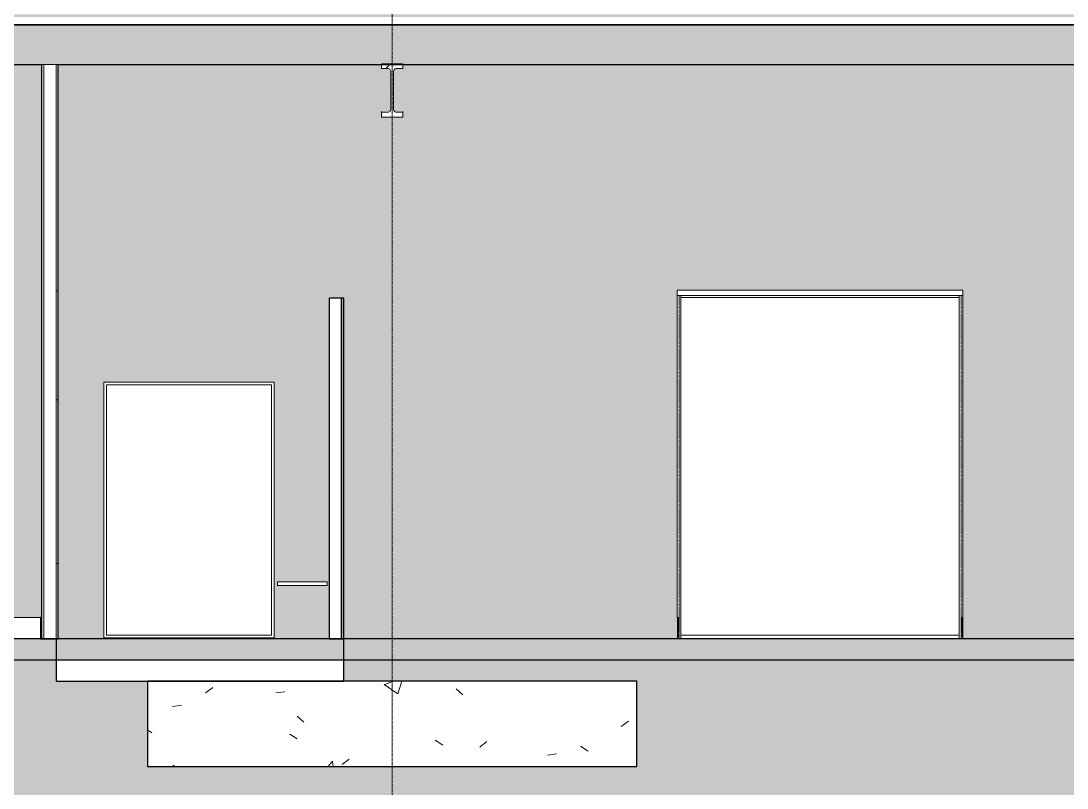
# Model space of a CAD drawing. Header units: inches. Extents: x -23445 to -52, y -314 to 853.
# Drawn here: x -1974.2 to -1679.3, y -42.1 to 174.1 of the extents above; entities that cross this region are included whole.
import ezdxf

# ---------------------------------------------------------------- set-up
doc = ezdxf.new("R2010")
doc.units = ezdxf.units.IN
doc.header["$MEASUREMENT"] = 0
doc.linetypes.add('Grid Line 1_2_', pattern=[0.875, 0.5, -0.125, 0.125, -0.125])
doc.linetypes.add('Hidden 1_8_', pattern=[0.1875, 0.125, -0.0625])
for name, color, linetype, lineweight in [('A-CLNG', 13, 'Continuous', 9), ('A-CLNG-PATT', 13, 'Continuous', 9), ('A-FLOR', 192, 'Continuous', 9), ('A-FLOR-LEVL', 51, 'Continuous', 9), ('A-FLOR-PATT', 8, 'Continuous', 25), ('A-ROOF', 132, 'Continuous', 9), ('A-WALL', 113, 'Continuous', 9), ('A-WALL-PATT', 111, 'Continuous', 25), ('C-TOPO', 7, 'Continuous', 9), ('I-FURN', 30, 'Continuous', 9), ('I-WALL', 2, 'Continuous', 9), ('Q-SPCQ', 91, 'Continuous', 9), ('S-BEAM', 12, 'Continuous', 9), ('S-COLS', 52, 'Continuous', 9), ('S-FNDN', 32, 'Continuous', 9), ('S-GRID', 1, 'Continuous', 9)]:
    doc.layers.add(name, color=color, linetype=linetype, lineweight=lineweight)
pattern_1 = [(50, (-5053.144, 67.247), (55.0854, -4.81984), [5.76, -63.36]), (355, (-5053.144, 67.247), (-10.65569, 57.76853), [4.608, -50.688]), (100.451, (-5048.553, 66.846), (44.42947, 52.94866), [4.895, -53.848]), (46.184, (-5053.144, 82.61), (81.96444, -12.71212), [8.64, -95.04]), (96.636, (-5046.314, 81.55), (71.7815, 74.81238), [7.343, -80.772]), (351.184, (-5053.14, 82.61), (71.78195, 74.81243), [6.912, -76.032]), (21, (-5045.464, 78.767), (45.84207, -30.92146), [5.76, -63.36]), (326, (-5045.464, 78.767), (18.68706, 55.69148), [4.608, -50.688]), (71.451, (-5041.644, 76.19), (64.52891, 24.77011), [4.895, -53.848]), (37.5, (-5053.144, 67.247), (0.933895, 25.566816), [2.534, -47.539, 2.534, -48.922, -50.88]), (37.5, (-5053.144, 67.247), (0.933895, 25.566816), [-101.53, 2.534, -48.346]), (7.5, (-5053.144, 67.247), (20.20404, 30.291303), [2.534, -26.803, 2.534, -46.387, -19.392]), (7.5, (-5053.144, 67.247), (20.20404, 30.291303), [-78.259, 2.534, -16.858]), (327.5, (-5070.27, 67.247), (40.997785, -1.732403), [2.534, -16.666, 2.534, -57.37, -79.488]), (327.5, (-5070.27, 67.247), (40.997785, -1.732403), [-79.104, 2.534, -76.954]), (317.5, (-5077.95, 67.247), (44.788883, 7.68784), [2.534, -22.426, 2.534, -37.248, -56.448]), (317.5, (-5077.95, 67.247), (44.788883, 7.68784), [-64.742, 2.534, -53.914])]

# ---------------------------------------------------------------- blocks, each defined once
blk = doc.blocks.new('Furniture 8 - Furniture 1-2437-Building Section - East_West looking South _ Fieldhouse')
at = {"layer": 'I-FURN', "color": 7}
for p, q in [((25369.52, 16), (25383.52, 16)), ((25369.52, 16), (25369.52, 15)), ((25383.52, 15), (25369.52, 15)), ((25383.52, 16), (25383.52, 15))]:
    blk.add_line(p, q, dxfattribs=at)
blk = doc.blocks.new('Bradley-Washroom_Accessories-Mirrors-780_Custom - Bradley-Washroom_Accessories-Mirrors-780_Custom-177760-Building Section - East_West looking South _ Fieldhouse')
at = {"layer": 'Q-SPCQ', "color": 7}
for p, q in [((25368.64, 72.25), (25320.64, 72.25)), ((25320.64, 72.25), (25320.64, 0.25)), ((25321.39, 71.5), (25367.89, 71.5)), ((25321.39, 1), (25321.39, 71.5)), ((25367.89, 71.5), (25367.89, 1)), ((25368.64, 0.25), (25368.64, 72.25)), ((25320.64, 0.25), (25368.64, 0.25)), ((25367.89, 1), (25321.39, 1))]:
    blk.add_line(p, q, dxfattribs=at)
blk = doc.blocks.new('Locker Rooms and Restrooms_rvt-5-Building Section - East_West looking South _ Fieldhouse')
at = {"layer": 'A-WALL-PATT', "lineweight": 9}
h = blk.add_hatch(dxfattribs=at)
h.set_pattern_fill('FP_68', color=27, style=0, pattern_type=2)
h.set_pattern_definition([(0, (-1968.558, 12), (-48, 24), [48, 0, 0, 0]), (90, (-1944.56, 0), (-48, 3e-15), [12, -12]), (90, (-1956.56, 12), (-48, 3e-15), [12, -12]), (90, (-1932.56, 12), (-48, 3e-15), [12, -12]), (0, (-1968.558, 24), (-48, 24), [48, 0, 0, 0]), (90, (-1920.56, 0), (-48, 3e-15), [12, -12])])
h.paths.add_polyline_path([(25258.08, 0), (25302.77, 0), (25302.77, 6), (25175.52, 6), (25175.52, 0)], flags=0)
h = blk.add_hatch(dxfattribs=at)
h.set_pattern_fill('FP_70', color=27, style=0, pattern_type=2)
h.set_pattern_definition([(0, (-1789.058, 12), (-48, 24), [48, 0, 0, 0]), (90, (-1765.06, 0), (-48, 3e-15), [12, -12]), (90, (-1777.06, 12), (-48, 3e-15), [12, -12]), (90, (-1753.06, 12), (-48, 3e-15), [12, -12]), (0, (-1789.058, 24), (-48, 24), [48, 0, 0, 0]), (90, (-1741.06, 0), (-48, 3e-15), [12, -12])])
h.paths.add_polyline_path([(25482.52, 0), (25482.52, 6), (25482.27, 6), (25482.27, 0)], flags=0)
h = blk.add_hatch(dxfattribs=at)
h.set_pattern_fill('FP_69', color=27, style=0, pattern_type=2)
h.set_pattern_definition([(0, (-1708.808, 12), (-48, 24), [48, 0, 0, 0]), (90, (-1684.81, 0), (-48, 3e-15), [12, -12]), (90, (-1696.81, 12), (-48, 3e-15), [12, -12]), (90, (-1672.81, 12), (-48, 3e-15), [12, -12]), (0, (-1708.808, 24), (-48, 24), [48, 0, 0, 0]), (90, (-1660.81, 0), (-48, 3e-15), [12, -12])])
h.paths.add_polyline_path([(25562.52, 0), (25562.77, 0), (25562.77, 6), (25562.52, 6)], flags=0)
at = {"layer": 'A-FLOR', "color": 250, "lineweight": 25}
for p, q in [((25388.27, 0), (25307.14, 0)), ((25307.14, 0), (25307.14, -12)), ((25388.27, -12), (25388.27, 0)), ((25307.14, -12), (25388.27, -12))]:
    blk.add_line(p, q, dxfattribs=at)
at = {"layer": 'I-WALL', "color": 250, "lineweight": 25}
for p, q in [((25384.14, 96), (25384.14, 0)), ((25387.64, 96), (25384.14, 96)), ((25387.64, 0), (25387.64, 96)), ((25388.27, 96), (25387.64, 96)), ((25387.64, 96), (25387.64, 0)), ((25388.27, 0), (25388.27, 96)), ((25302.77, 6), (25302.77, 0)), ((25303.02, 6), (25302.77, 6)), ((25303.02, 0), (25303.02, 6)), ((25302.77, 0), (25303.02, 0)), ((25384.14, 0), (25387.64, 0)), ((25387.64, 0), (25388.27, 0))]:
    blk.add_line(p, q, dxfattribs=at)
at = {"layer": 'I-WALL', "color": 7}
for p, q in [((25302.77, 6), (25175.52, 6)), ((25482.27, 0), (25482.27, 6)), ((25482.52, 6), (25482.27, 6)), ((25482.52, 6), (25482.52, 0)), ((25562.52, 0), (25562.52, 6)), ((25562.52, 6), (25562.77, 6)), ((25562.77, 6), (25562.77, 0))]:
    blk.add_line(p, q, dxfattribs=at)
at = {"lineweight": 9}
for name in ['Bradley-Washroom_Accessories-Mirrors-780_Custom - Bradley-Washroom_Accessories-Mirrors-780_Custom-177760-Building Section - East_West looking South _ Fieldhouse', 'Furniture 8 - Furniture 1-2437-Building Section - East_West looking South _ Fieldhouse']:
    blk.add_blockref(name, (0, 0), dxfattribs=at)
blk = doc.blocks.new('Struct_Xcel_Sports Complex_rvt-5-Building Section - East_West looking South _ Fieldhouse')
at = {"layer": 'A-FLOR-PATT', "lineweight": 9}
h = blk.add_hatch(dxfattribs=at)
h.set_pattern_fill('FP_71', style=0, pattern_type=2)
h.set_pattern_definition(pattern_1)
h.paths.add_polyline_path([(24152.19, -6), (26272.89, -6), (26272.89, 0), (22066.14, 0), (22066.14, -6), (23875.71, -6)], flags=0)
at = {"layer": 'S-FNDN'}
h = blk.add_hatch(dxfattribs=at)
h.set_pattern_fill('FP_71', color=256, style=0, pattern_type=2)
h.set_pattern_definition(pattern_1)
h.paths.add_polyline_path([(25332.89, -36), (25470.89, -36), (25470.89, -12), (25332.89, -12)], flags=0)
at = {"layer": 'A-FLOR', "color": 250, "lineweight": 25}
for p, q in [((26272.89, 0), (22066.14, 0)), ((22066.14, -6), (26272.89, -6))]:
    blk.add_line(p, q, dxfattribs=at)
at = {"layer": 'S-FNDN', "color": 250, "lineweight": 25}
for p, q in [((25470.89, -12), (25332.89, -12)), ((25332.89, -12), (25332.89, -36)), ((25470.89, -36), (25470.89, -12)), ((25332.89, -36), (25470.89, -36))]:
    blk.add_line(p, q, dxfattribs=at)
blk = doc.blocks.new('W-Wide Flange - 1_-3_ deep-V189-Building Section - East_West looking South _ Fieldhouse')
at = {"layer": 'S-BEAM'}
h = blk.add_hatch(dxfattribs=at)
h.set_pattern_fill('FP_59', color=256, style=0, pattern_type=2)
h.set_pattern_definition([(45, (-5053.144, 67.247), (-19.00703, 19.00703), []), (45, (-5053.144, 96.047), (-19.00703, 19.00703), [])])
h.paths.add_polyline_path([(25404.89, 147.02), (25404.89, 148.39), (25402.96, 148.41), (25402.6, 148.58), (25402.35, 148.89), (25402.27, 149.28), (25402.29, 159.98), (25402.46, 160.34), (25402.77, 160.59), (25403.16, 160.68), (25404.89, 160.68), (25404.89, 162.04), (25398.89, 162.04), (25398.89, 160.68), (25400.82, 160.65), (25401.18, 160.48), (25401.43, 160.17), (25401.52, 159.79), (25401.49, 149.08), (25401.32, 148.72), (25401.01, 148.47), (25400.63, 148.39), (25398.89, 148.39), (25398.89, 147.02)], flags=0)
at = {"layer": 'S-BEAM', "lineweight": 15}
for p, q in [((25404.89, 162.04), (25398.89, 162.04)), ((25398.89, 162.04), (25398.89, 160.68)), ((25398.89, 160.68), (25400.63, 160.68)), ((25401.52, 159.79), (25401.52, 149.28)), ((25402.27, 149.28), (25402.27, 159.79)), ((25403.16, 160.68), (25404.89, 160.68)), ((25404.89, 160.68), (25404.89, 162.04)), ((25400.63, 148.39), (25398.89, 148.39)), ((25398.89, 148.39), (25398.89, 147.02)), ((25404.89, 148.39), (25403.16, 148.39)), ((25404.89, 147.02), (25404.89, 148.39)), ((25398.89, 147.02), (25404.89, 147.02))]:
    blk.add_line(p, q, dxfattribs=at)
at = {"layer": 'S-BEAM'}
for p, q in [((25398.89, 148.55), (25398.89, 148.39)), ((25404.89, 148.39), (25404.89, 148.55))]:
    blk.add_line(p, q, dxfattribs=at)
at = {"layer": 'S-BEAM', "lineweight": 15, "flags": 128}
for points in [[(25400.63, 160.68), (25400.82, 160.65), (25401.01, 160.59), (25401.18, 160.48), (25401.32, 160.34), (25401.43, 160.17), (25401.49, 159.98), (25401.52, 159.79)], [(25402.27, 159.79), (25402.29, 159.98), (25402.35, 160.17), (25402.46, 160.34), (25402.6, 160.48), (25402.77, 160.59), (25402.96, 160.65), (25403.16, 160.68)], [(25401.52, 149.28), (25401.49, 149.08), (25401.43, 148.89), (25401.32, 148.72), (25401.18, 148.58), (25401.01, 148.47), (25400.82, 148.41), (25400.63, 148.39)], [(25403.16, 148.39), (25402.96, 148.41), (25402.77, 148.47), (25402.6, 148.58), (25402.46, 148.72), (25402.35, 148.89), (25402.29, 149.08), (25402.27, 149.28)]]:
    blk.add_lwpolyline(points, dxfattribs=at)
blk = doc.blocks.new('Girt_C - 10_D-1260059-Building Section - East_West looking South _ Fieldhouse')
at = {"layer": 'S-BEAM'}
for p, q in [((25482.27, 96.68), (25562.77, 96.68)), ((25561.77, 96.2), (25483.27, 96.2))]:
    blk.add_line(p, q, dxfattribs=at)
blk = doc.blocks.new('C-Channel-Column - C10X25-1255483-Building Section - East_West looking South _ Fieldhouse')
at = {"layer": 'S-COLS', "linetype": 'Hidden 1_8_'}
blk.add_line((25482.74, 96.68), (25482.74, 0), dxfattribs=at)
blk = doc.blocks.new('C-Channel-Column - C10X25-1255484-Building Section - East_West looking South _ Fieldhouse')
at = {"layer": 'S-COLS', "linetype": 'Hidden 1_8_'}
blk.add_line((25562.29, 96.68), (25562.29, 0), dxfattribs=at)

msp = doc.modelspace()

# ---------------------------------------------------------------- hatches: boundary and pattern name
at = {"layer": 'A-CLNG-PATT'}
h = msp.add_hatch(dxfattribs=at)
h.set_pattern_fill('FP_66', color=256, style=0, pattern_type=2)
h.set_pattern_definition([(161.57, (-5052.184, 68.207), (-7.6802237, -0.0009796), [0, -54.643, 6.067, 0]), (18.43, (-5054.104, 68.207), (-7.6802237, 0.0009796), [0, -54.643, 6.067, 0]), (108.43, (-5052.184, 68.207), (3.8382953, -19.2013653), [18.211, -42.499]), (71.57, (-5054.104, 68.207), (3.8382953, 19.2013653), [18.211, -42.499])])
h.paths.add_polyline_path([(-1080.26715, 161.85007), (-1002.30768, 161.85007), (-1002.30768, 172.98472), (-4472.55768, 172.98472), (-4472.55768, 161.85007), (-1114.8264, 161.85007)], flags=0)
at = {"layer": 'A-CLNG-PATT', "lineweight": 5}
msp.add_hatch(color=256, dxfattribs=at).paths.add_polyline_path([(-1218.50415, 172.98472), (-4460.30768, 173.04722), (-4460.30768, 173.15364), (-4460.74518, 173.15364), (-4460.74518, 172.98472), (-1253.0634, 172.98472)], flags=0)
at = {"layer": 'A-WALL-PATT', "lineweight": 9}
h = msp.add_hatch(dxfattribs=at)
h.set_pattern_fill('FP_62', color=256, style=0, pattern_type=2)
h.set_pattern_definition([(90, (-2014.43, 1159.75), (-193, -193), [48, -145]), (180, (-2014.43, 1159.75), (-2e-14, -193), [96.25, -96.75]), (270, (-2110.68, 1207.75), (-193, -193), [48, -145]), (180, (-2014.43, 1207.75), (-2e-14, -193), [96.25, -96.75]), (270, (-2110.93, 1207.75), (-193, -193), [48, -145]), (180, (-2110.93, 1207.75), (-2e-14, -193), [96.25, -96.75]), (90, (-2207.18, 1159.75), (-193, -193), [48, -145]), (180, (-2110.93, 1159.75), (-2e-14, -193), [96.25, -96.75]), (90, (-2062.43, 1208), (-193, -193), [48, -145]), (180, (-2014.18, 1208), (-2e-14, -193), [48.25, -144.75]), (180, (-2014.18, 1256), (-2e-14, -193), [48.25, -144.75]), (90, (-2158.93, 1208), (-193, -193), [48, -145]), (180, (-2062.68, 1208), (-2e-14, -193), [96.25, -96.75]), (270, (-2062.68, 1256), (-193, -193), [48, -145]), (180, (-2062.68, 1256), (-2e-14, -193), [96.25, -96.75]), (180, (-2159.18, 1208), (-2e-14, -193), [48, -145]), (270, (-2159.18, 1256), (-193, -193), [48, -145]), (180, (-2159.18, 1256), (-2e-14, -193), [48, -145]), (90, (-2014.43, 1256.25), (-193, -193), [48, -145]), (180, (-2014.43, 1256.25), (-2e-14, -193), [96.25, -96.75]), (270, (-2110.68, 1304.25), (-193, -193), [48, -145]), (180, (-2014.43, 1304.25), (-2e-14, -193), [96.25, -96.75]), (270, (-2110.93, 1304.25), (-193, -193), [48, -145]), (180, (-2110.93, 1304.25), (-2e-14, -193), [96.25, -96.75]), (270, (-2207.18, 1304.25), (-193, -193), [48, -145]), (180, (-2110.93, 1256.25), (-2e-14, -193), [96.25, -96.75]), (90, (-2062.43, 1304.5), (-193, -193), [48, -145]), (180, (-2014.18, 1304.5), (-2e-14, -193), [48.25, -144.75]), (180, (-2014.18, 1352.5), (-2e-14, -193), [48.25, -144.75]), (90, (-2158.93, 1304.5), (-193, -193), [48, -145]), (180, (-2062.68, 1304.5), (-2e-14, -193), [96.25, -96.75]), (270, (-2062.68, 1352.5), (-193, -193), [48, -145]), (180, (-2062.68, 1352.5), (-2e-14, -193), [96.25, -96.75]), (180, (-2159.18, 1304.5), (-2e-14, -193), [48, -145]), (270, (-2159.18, 1352.5), (-193, -193), [48, -145]), (180, (-2159.18, 1352.5), (-2e-14, -193), [48, -145])])
h.paths.add_polyline_path([(-4490.05868, 0), (-4472.05768, 0), (-4472.05768, 150.19619), (-4471.05268, 150.19619), (-4471.05268, 150.46142), (-4469.46773, 150.52092), (-4469.2219, 150.77437), (-4469.16768, 150.71301), (-4468.89449, 150.62326), (-4468.81704, 150.65519), (-4468.52745, 150.4765), (-4467.93268, 150.46142), (-4467.06268, 150.46142), (-4467.07365, 150.02726), (-4467.30768, 150.02726), (-4467.30768, 98.25), (-3029.93268, 98.25), (-3029.93268, 147.02466), (-3030.55768, 147.02466), (-3030.55768, 148.55476), (-3029.93268, 148.55476), (-3029.93268, 160.67649), (-3030.55768, 160.67649), (-3030.55768, 161.85007), (-3314.05768, 161.85007), (-3314.05768, 160.67649), (-3315.99073, 160.65416), (-3316.34759, 160.48216), (-3316.59454, 160.17221), (-3316.68268, 159.78572), (-3316.60072, 149.0784), (-3316.4704, 148.86986), (-3316.13644, 148.62723), (-3315.79268, 148.55476), (-3314.05768, 148.55476), (-3314.05768, 147.02466), (-3320.05768, 147.02466), (-3320.05768, 148.55476), (-3317.97859, 148.62737), (-3317.74751, 148.76723), (-3317.50506, 149.10156), (-3317.43268, 149.30858), (-3317.46069, 160.00023), (-3317.62685, 160.34111), (-3317.93653, 160.58828), (-3318.32268, 160.67649), (-3320.05768, 160.67649), (-3320.05768, 161.85007), (-3603.55768, 161.85007), (-3603.55768, 160.67649), (-3605.49073, 160.65416), (-3605.84759, 160.48216), (-3606.09454, 160.17221), (-3606.18268, 159.78572), (-3606.10072, 149.0784), (-3605.9704, 148.86986), (-3605.63644, 148.62723), (-3605.29268, 148.55476), (-3603.55768, 148.55476), (-3603.55768, 147.02466), (-3609.55768, 147.02466), (-3609.55768, 148.55476), (-3607.47893, 148.62723), (-3607.24751, 148.76723), (-3607.00506, 149.10156), (-3606.93268, 149.30858), (-3606.96069, 160.00023), (-3607.12685, 160.34111), (-3607.43653, 160.58828), (-3607.82268, 160.67649), (-3609.55768, 160.67649), (-3609.55768, 161.85007), (-3893.05768, 161.85007), (-3893.05768, 160.67649), (-3894.99073, 160.65416), (-3895.34759, 160.48216), (-3895.59454, 160.17221), (-3895.68268, 159.78572), (-3895.60072, 149.0784), (-3895.4704, 148.86986), (-3895.13644, 148.62723), (-3894.79268, 148.55476), (-3893.05768, 148.55476), (-3893.05768, 147.02466), (-3899.05768, 147.02466), (-3899.05768, 148.55476), (-3896.97893, 148.62723), (-3896.74751, 148.76723), (-3896.50506, 149.10156), (-3896.43268, 149.30858), (-3896.46069, 160.00023), (-3896.62685, 160.34111), (-3896.93653, 160.58828), (-3897.32268, 160.67649), (-3899.05768, 160.67649), (-3899.05768, 161.85007), (-4182.55768, 161.85007), (-4182.55768, 160.67649), (-4184.49073, 160.65416), (-4184.84759, 160.48216), (-4185.09454, 160.17221), (-4185.18268, 159.78572), (-4185.10072, 149.0784), (-4184.9704, 148.86986), (-4184.63644, 148.62723), (-4184.29268, 148.55476), (-4182.55768, 148.55476), (-4182.55768, 147.02466), (-4188.55768, 147.02466), (-4188.55768, 148.55476), (-4186.47893, 148.62723), (-4186.24751, 148.76723), (-4186.00506, 149.10156), (-4185.93268, 149.30858), (-4185.96069, 160.00023), (-4186.12685, 160.34111), (-4186.43653, 160.58828), (-4186.82268, 160.67649), (-4188.55768, 160.67649), (-4188.55768, 161.85007), (-4472.55768, 161.85007), (-4472.55768, 172.04635), (-4472.80768, 172.04635), (-4472.80768, 174.95128), (-4490.05868, 174.17642), (-4490.05868, 76.52392)], flags=0)
h.paths.add_polyline_path([(-2635.43268, 0), (-2428.55768, 0), (-2428.55768, 98.25), (-2351.93268, 98.25), (-2351.93268, 0), (-2306.18268, 0), (-2306.18268, 108), (-2635.43268, 108), (-2635.43268, 2.76923)], flags=0)
h.paths.add_polyline_path([(-2301.43268, 0), (-2163.30768, 0), (-2163.30768, 161.85007), (-2301.43268, 161.85007), (-2301.43268, 24.90151)], flags=0)
h.paths.add_polyline_path([(-2158.55768, 0), (-2152.68268, 0), (-2152.68268, 98.25), (-2110.68268, 98.25), (-2110.68268, 0), (-2102.68268, 0), (-2102.68268, 86), (-2101.68268, 86), (-2101.68268, 161.85007), (-2156.05768, 161.85007), (-2156.05768, 160.67649), (-2157.99073, 160.65416), (-2158.34759, 160.48216), (-2158.55768, 160.17221), (-2158.4704, 148.86986), (-2158.13644, 148.62723), (-2157.79268, 148.55476), (-2156.05768, 148.55476), (-2156.05768, 147.02466), (-2158.55768, 147.02466), (-2158.55768, 76.52392)], flags=0)
h.paths.add_polyline_path([(-1963.68268, 0), (-1887.30768, 0), (-1887.30768, 96), (-1883.18268, 96), (-1883.18268, 0), (-1789.18268, 0), (-1789.18268, 98.25), (-1708.68268, 98.25), (-1708.68268, 0), (-1615.93268, 0), (-1615.93268, 96), (-1611.18268, 96), (-1611.18268, 16), (-1597.80768, 16), (-1597.80768, 15), (-1611.18268, 15), (-1611.18268, 0), (-1534.18268, 0), (-1534.18268, 161.85007), (-1577.05768, 161.85007), (-1577.05768, 160.67649), (-1578.99073, 160.65416), (-1579.34759, 160.48216), (-1579.59454, 160.17221), (-1579.68268, 159.78572), (-1579.60072, 149.0784), (-1579.4704, 148.86986), (-1579.13644, 148.62723), (-1578.79268, 148.55476), (-1577.05768, 148.55476), (-1577.05768, 147.02466), (-1583.05768, 147.02466), (-1583.05768, 148.55476), (-1580.97893, 148.62723), (-1580.74751, 148.76723), (-1580.50506, 149.10156), (-1580.43268, 149.30858), (-1580.46069, 160.00023), (-1580.62685, 160.34111), (-1580.93653, 160.58828), (-1581.37628, 160.67649), (-1583.05768, 160.67649), (-1583.05768, 161.85007), (-1866.55768, 161.85007), (-1866.55768, 160.67649), (-1868.49073, 160.65416), (-1868.84759, 160.48216), (-1869.09454, 160.17221), (-1869.18268, 159.78572), (-1869.10072, 149.0784), (-1868.9704, 148.86986), (-1868.63644, 148.62723), (-1868.29268, 148.55476), (-1866.55768, 148.55476), (-1866.55768, 147.02466), (-1872.55768, 147.02466), (-1872.55768, 148.55476), (-1870.47893, 148.62723), (-1870.24751, 148.76723), (-1870.00506, 149.10156), (-1869.93268, 149.30858), (-1869.96069, 160.00023), (-1870.12685, 160.34111), (-1870.43653, 160.58828), (-1870.82268, 160.67649), (-1872.55768, 160.67649), (-1872.55768, 161.85007), (-1963.68268, 161.85007), (-1963.68268, 1)], flags=0)
h.paths.add_polyline_path([(-1950.05768, 0.25), (-1950.80768, 0.25), (-1950.80768, 72.25), (-1902.80768, 72.25), (-1902.80768, 0.25), (-1913.31319, 0.25)], flags=0)
h.paths.add_polyline_path([(-1547.99518, 0.25), (-1595.99518, 0.25), (-1595.99518, 72.25), (-1547.99518, 72.25), (-1547.99518, 1)], flags=0)
h.paths.add_polyline_path([(-1977.1197, 6), (-1968.43268, 6), (-1968.43268, 161.85007), (-2096.93268, 161.85007), (-2096.93268, 86), (-2095.93268, 86), (-2095.93268, 6), (-1986.11719, 6)], flags=0)
h.paths.add_polyline_path([(-1887.93268, 15), (-1901.93268, 15), (-1901.93268, 16), (-1887.93268, 16)], flags=0)
h.paths.add_polyline_path([(-2981.0259, 98.25), (-2641.43268, 98.25), (-2641.43268, 161.85007), (-2735.05768, 161.85007), (-2735.05768, 160.67649), (-2736.99073, 160.65416), (-2737.34759, 160.48216), (-2737.59454, 160.17221), (-2737.68268, 159.78572), (-2737.60072, 149.0784), (-2737.4704, 148.86986), (-2737.13644, 148.62723), (-2736.79268, 148.55476), (-2735.05768, 148.55476), (-2735.05768, 147.02466), (-2741.05768, 147.02466), (-2741.05768, 148.55476), (-2738.97893, 148.62723), (-2738.74751, 148.76723), (-2738.50506, 149.10156), (-2738.43268, 149.30858), (-2738.455, 159.98394), (-2738.62685, 160.34111), (-2738.93653, 160.58828), (-2739.32268, 160.67649), (-2741.05768, 160.67649), (-2741.05768, 161.85007), (-3024.55768, 161.84522), (-3024.55768, 160.67649), (-3025.18268, 160.65416), (-3025.18268, 148.55476), (-3024.55768, 148.55476), (-3024.55768, 147.02466), (-3025.18268, 147.02466), (-3025.18268, 98.25)], flags=0)
h.paths.add_polyline_path([(-2307.12053, 110.25), (-2306.18268, 110.25), (-2306.18268, 161.85007), (-2445.55768, 161.85007), (-2445.55768, 160.67649), (-2447.49073, 160.65416), (-2447.84759, 160.48216), (-2448.09454, 160.17221), (-2448.18268, 159.78572), (-2448.10072, 149.0784), (-2447.9704, 148.86986), (-2447.63644, 148.62723), (-2447.29268, 148.55476), (-2445.55768, 148.55476), (-2445.55768, 147.02466), (-2451.55768, 147.02466), (-2451.55768, 148.55476), (-2449.47893, 148.62723), (-2449.24751, 148.76723), (-2449.00506, 149.10156), (-2448.93268, 149.30858), (-2448.96069, 160.00023), (-2449.12685, 160.34111), (-2449.43653, 160.58828), (-2449.82268, 160.67649), (-2451.55768, 160.67649), (-2451.55768, 161.85007), (-2635.43268, 161.85007), (-2635.43268, 110.25), (-2315.76034, 110.25)], flags=0)
h.paths.add_polyline_path([(-4443.55768, 110.37968), (-4446.33605, 110.62275), (-4449.03, 111.3446), (-4451.55768, 112.52327), (-4453.84228, 114.12297), (-4455.81439, 116.09508), (-4457.41409, 118.37968), (-4458.59276, 120.90736), (-4459.31461, 123.60131), (-4459.55768, 126.37968), (-4459.31461, 129.15805), (-4458.59276, 131.852), (-4457.41409, 134.37968), (-4455.81439, 136.66428), (-4453.84228, 138.63639), (-4451.55768, 140.23608), (-4449.03, 141.41476), (-4446.33605, 142.1366), (-4443.55768, 142.37968), (-4440.77931, 142.1366), (-4438.08536, 141.41476), (-4435.55768, 140.23608), (-4433.27308, 138.63639), (-4431.30097, 136.66428), (-4429.70128, 134.37968), (-4428.5226, 131.852), (-4427.80076, 129.15805), (-4427.55768, 126.37968), (-4427.80076, 123.60131), (-4428.5226, 120.90736), (-4429.70128, 118.37968), (-4431.30097, 116.09508), (-4433.27308, 114.12297), (-4435.55768, 112.52327), (-4438.08536, 111.3446), (-4440.77931, 110.62275)], flags=0)
h.paths.add_polyline_path([(-4398.68268, 116.82032), (-4398.68268, 134.82032), (-4358.68268, 134.82032), (-4358.68268, 116.82032), (-4363.3959, 116.82032)], flags=0)
h.paths.add_polyline_path([(-1003.90018, 146.5), (-998.80768, 146.5), (-998.80768, 173.04722), (-1002.30768, 172.98472), (-1002.30768, 162.2066), (-1000.55768, 162.2066), (-1000.55768, 161.70238), (-1005.55768, 161.70238), (-1005.55768, 161.85007), (-1287.55768, 161.85007), (-1287.62265, 160.67649), (-1289.49073, 160.65416), (-1289.84759, 160.48216), (-1290.09454, 160.17221), (-1290.18268, 159.78572), (-1290.10072, 149.0784), (-1289.9704, 148.86986), (-1289.63644, 148.62723), (-1289.29268, 148.55476), (-1287.55768, 148.55476), (-1287.62265, 147.02466), (-1293.55768, 147.02466), (-1293.55768, 148.55476), (-1291.47893, 148.62723), (-1291.24751, 148.76723), (-1291.00506, 149.10156), (-1290.93268, 149.30858), (-1290.96069, 160.00023), (-1291.12685, 160.34111), (-1291.43653, 160.58828), (-1291.82268, 160.67649), (-1293.55768, 160.67649), (-1293.55768, 161.85007), (-1529.43268, 161.85007), (-1529.43268, 146.5), (-1005.55768, 146.5)], flags=0)
h.paths.add_polyline_path([(-1000.55768, 148.32579), (-1005.55768, 148.32579), (-1005.55768, 148.83), (-1003.57088, 148.90933), (-1003.314, 149.12969), (-1003.17268, 149.44609), (-1003.24473, 161.29018), (-1003.44659, 161.54353), (-1003.58453, 161.68413), (-1002.53083, 161.63028), (-1002.78396, 161.42824), (-1002.92444, 161.13628), (-1002.94268, 160.97425), (-1002.86257, 149.22718), (-1002.58566, 148.93523), (-1002.33114, 148.84308), (-1002.21518, 148.83), (-1000.55768, 148.83), (-1000.55768, 148.66108)], flags=0)
h.paths.add_polyline_path([(-4469.16768, 150.84047), (-4469.16768, 161.22447), (-4468.94768, 161.22447), (-4468.94768, 150.84047), (-4469.04273, 150.84047)], flags=0)
h.paths.add_polyline_path([(-4469.18141, 161.34641), (-4469.37382, 161.65289), (-4469.47763, 161.75871), (-4468.63773, 161.71818), (-4469.16768, 161.35193)], flags=0)
h.paths.add_polyline_path([(-4460.30768, 173.15364), (-4460.30768, 175.21788), (-1002.30768, 175.21788), (-1002.30768, 176), (-4460.74518, 176), (-4460.74518, 173.15364), (-4460.56597, 173.15364)], flags=0)
h = msp.add_hatch(dxfattribs=at)
h.set_pattern_fill('FP_60', color=256, style=0, pattern_type=2)
h.set_pattern_definition([(0, (-5053.144, 67.247), (61.44, 15.36), [2.534, -43.546, 2.534, -43.546, -245.76]), (0, (-5053.144, 67.247), (61.44, 15.36), [-92.16, 2.534, -89.626, 2.534, -43.546, -107.52]), (0, (-5053.144, 67.247), (61.44, 15.36), [-230.4, 2.534, -28.186, 2.534, -74.266]), (120, (-5030.104, 74.927), (-44.02215, 45.5286), [2.534, -43.546, 2.534, -43.546, -245.76]), (120, (-5030.104, 74.927), (-44.02215, 45.5286), [-92.16, 2.534, -89.626, 2.534, -43.546, -107.52]), (120, (-5030.104, 74.927), (-44.02215, 45.5286), [-230.4, 2.534, -28.186, 2.534, -74.266]), (240, (-5022.424, 105.647), (-17.41785, -60.8886), [2.534, -43.546, 2.534, -43.546, -245.76]), (240, (-5022.424, 105.647), (-17.41785, -60.8886), [-92.16, 2.534, -89.626, 2.534, -43.546, -107.52]), (240, (-5022.424, 105.647), (-17.41785, -60.8886), [-230.4, 2.534, -28.186, 2.534, -74.266])])
h.paths.add_polyline_path([(-1963.68268, 0), (-1963.68268, 161.85007), (-1964.30768, 161.85007), (-1964.30768, 0)], flags=0)
at = {"layer": 'C-TOPO'}
h = msp.add_hatch(dxfattribs=at)
h.set_pattern_fill('FP_61', color=256, style=0, pattern_type=2)
h.set_pattern_definition([(0, (-5053.144, 67.247), (48, 48), [48, -48]), (0, (-5053.144, 85.247), (48, 48), [48, -48]), (0, (-5053.144, 103.247), (48, 48), [48, -48]), (90, (-5047.144, 109.247), (-48, 48), [48, -48]), (90, (-5029.144, 109.247), (-48, 48), [48, -48]), (90, (-5011.144, 109.247), (-48, 48), [48, -48])])
h.paths.add_polyline_path([(-4416.05768, -79.72008), (-907.4709, -79.72008), (-907.4709, 0), (-984.55768, 0), (-984.55768, -36), (-963.05768, -36), (-963.05768, -60), (-1047.05768, -60), (-1047.05768, -36), (-998.55768, -36), (-998.55768, -6), (-1534.18268, -6), (-1534.18268, -12), (-1511.05768, -12), (-1511.05768, -36), (-1649.05768, -36), (-1649.05768, -12), (-1615.93268, -12), (-1615.93268, -6), (-1883.18268, -6), (-1883.18268, -12), (-1800.55768, -12), (-1800.55768, -36), (-1938.55768, -36), (-1938.55768, -12), (-1964.30768, -12), (-1964.30768, -6), (-5205.30768, -6), (-5205.30768, -36), (-5136.30768, -36), (-5136.30768, -60), (-5256.30768, -60), (-5256.30768, -36), (-5215.30768, -36), (-5215.30768, 0), (-5288.21268, 0), (-5288.21268, -79.72008), (-4501.6329, -79.72008)], flags=0)
h.paths.add_polyline_path([(-2517.55768, -36), (-2517.55768, -12), (-2379.55768, -12), (-2379.55768, -36), (-2428.0779, -36)], flags=0)
h.paths.add_polyline_path([(-4416.05768, -36), (-4536.05768, -36), (-4536.05768, -12), (-4416.05768, -12)], flags=0)
h.paths.add_polyline_path([(-3675.55768, -36), (-3675.55768, -12), (-3537.55768, -12), (-3537.55768, -36), (-3672.2109, -36)], flags=0)
h.paths.add_polyline_path([(-4254.55768, -36), (-4254.55768, -12), (-4116.55768, -12), (-4116.55768, -36), (-4225.1589, -36)], flags=0)
h.paths.add_polyline_path([(-2090.05768, -36), (-2228.05768, -36), (-2228.05768, -12), (-2090.05768, -12)], flags=0)
h.paths.add_polyline_path([(-1359.55768, -36), (-1359.55768, -12), (-1221.55768, -12), (-1221.55768, -36), (-1347.72109, -36)], flags=0)
h.paths.add_polyline_path([(-3948.6849, -36), (-3965.05768, -36), (-3965.05768, -12), (-3827.05768, -12), (-3827.05768, -36)], flags=0)
h.paths.add_polyline_path([(-3248.05768, -36), (-3386.05768, -36), (-3386.05768, -12), (-3248.05768, -12)], flags=0)
h.paths.add_polyline_path([(-2669.05768, -36), (-2807.05768, -36), (-2807.05768, -12), (-2669.05768, -12)], flags=0)
h.paths.add_polyline_path([(-3096.55768, -36), (-3096.55768, -12), (-2958.55768, -12), (-2958.55768, -36)], flags=0)

# ---------------------------------------------------------------- linework, layer by layer
at = {"layer": 'A-CLNG', "lineweight": 25}
for p, q in [((-1002.30768, 172.98472), (-4460.74518, 172.98472)), ((-2096.93268, 161.85007), (-1968.43268, 161.85007)), ((-1963.68268, 161.85007), (-1534.18268, 161.85007))]:
    msp.add_line(p, q, dxfattribs=at)
at = {"layer": 'A-FLOR'}
msp.add_line((-1788.18268, 1), (-1709.68268, 1), dxfattribs=at)
at = {"layer": 'A-FLOR-LEVL', "linetype": 'Grid Line 1_2_'}
msp.add_line((-5524.48888, 0), (-100.03859, 0), dxfattribs=at)
at = {"layer": 'A-ROOF', "lineweight": 25}
msp.add_line((-4460.30768, 173.04722), (-1002.30768, 173.04722), dxfattribs=at)
at = {"layer": 'A-WALL'}
for p, q in [((-1963.68268, 161.85007), (-1968.43268, 161.85007)), ((-1967.80768, 0), (-1967.80768, 161.85007)), ((-1964.30768, 0), (-1964.30768, 161.85007))]:
    msp.add_line(p, q, dxfattribs=at)
at = {"layer": 'I-WALL', "lineweight": 25}
for p, q in [((-1968.43268, 161.85007), (-1968.43268, 0)), ((-1963.68268, 0), (-1963.68268, 161.85007)), ((-1968.43268, 0), (-1963.68268, 0))]:
    msp.add_line(p, q, dxfattribs=at)
at = {"layer": 'I-WALL'}
for p, q in [((-1789.18268, 6), (-1789.18268, 98.25)), ((-1789.18268, 98.25), (-1708.68268, 98.25)), ((-1708.68268, 98.25), (-1708.68268, 6))]:
    msp.add_line(p, q, dxfattribs=at)
at = {"layer": 'S-COLS'}
for p, q in [((-1788.18268, 96.67969), (-1789.18268, 96.67969)), ((-1788.18268, 0), (-1788.18268, 96.67969)), ((-1709.68268, 96.67969), (-1709.68268, 0)), ((-1708.68268, 96.67969), (-1709.68268, 96.67969))]:
    msp.add_line(p, q, dxfattribs=at)
at = {"layer": 'S-GRID', "linetype": 'Grid Line 1_2_'}
msp.add_line((-1869.55768, -273.16081), (-1869.55768, 671.89181), dxfattribs=at)
msp.add_line((-1869.55768, -273.16081), (-1869.55768, 671.89181), dxfattribs=at)

# ---------------------------------------------------------------- block references
at = {"color": 170, "lineweight": 5}
for name in ['Locker Rooms and Restrooms_rvt-5-Building Section - East_West looking South _ Fieldhouse', 'Struct_Xcel_Sports Complex_rvt-5-Building Section - East_West looking South _ Fieldhouse']:
    msp.add_blockref(name, (-27271.44791, 0), dxfattribs=at)
at = {"layer": 'S-BEAM'}
for name in ['W-Wide Flange - 1_-3_ deep-V189-Building Section - East_West looking South _ Fieldhouse', 'Girt_C - 10_D-1260059-Building Section - East_West looking South _ Fieldhouse']:
    msp.add_blockref(name, (-27271.44791, 0), dxfattribs=at)
at = {"layer": 'S-COLS', "linetype": 'Hidden 1_8_'}
for name in ['C-Channel-Column - C10X25-1255483-Building Section - East_West looking South _ Fieldhouse', 'C-Channel-Column - C10X25-1255484-Building Section - East_West looking South _ Fieldhouse']:
    msp.add_blockref(name, (-27271.44791, 0), dxfattribs=at)

doc.saveas('drawing.dxf')
